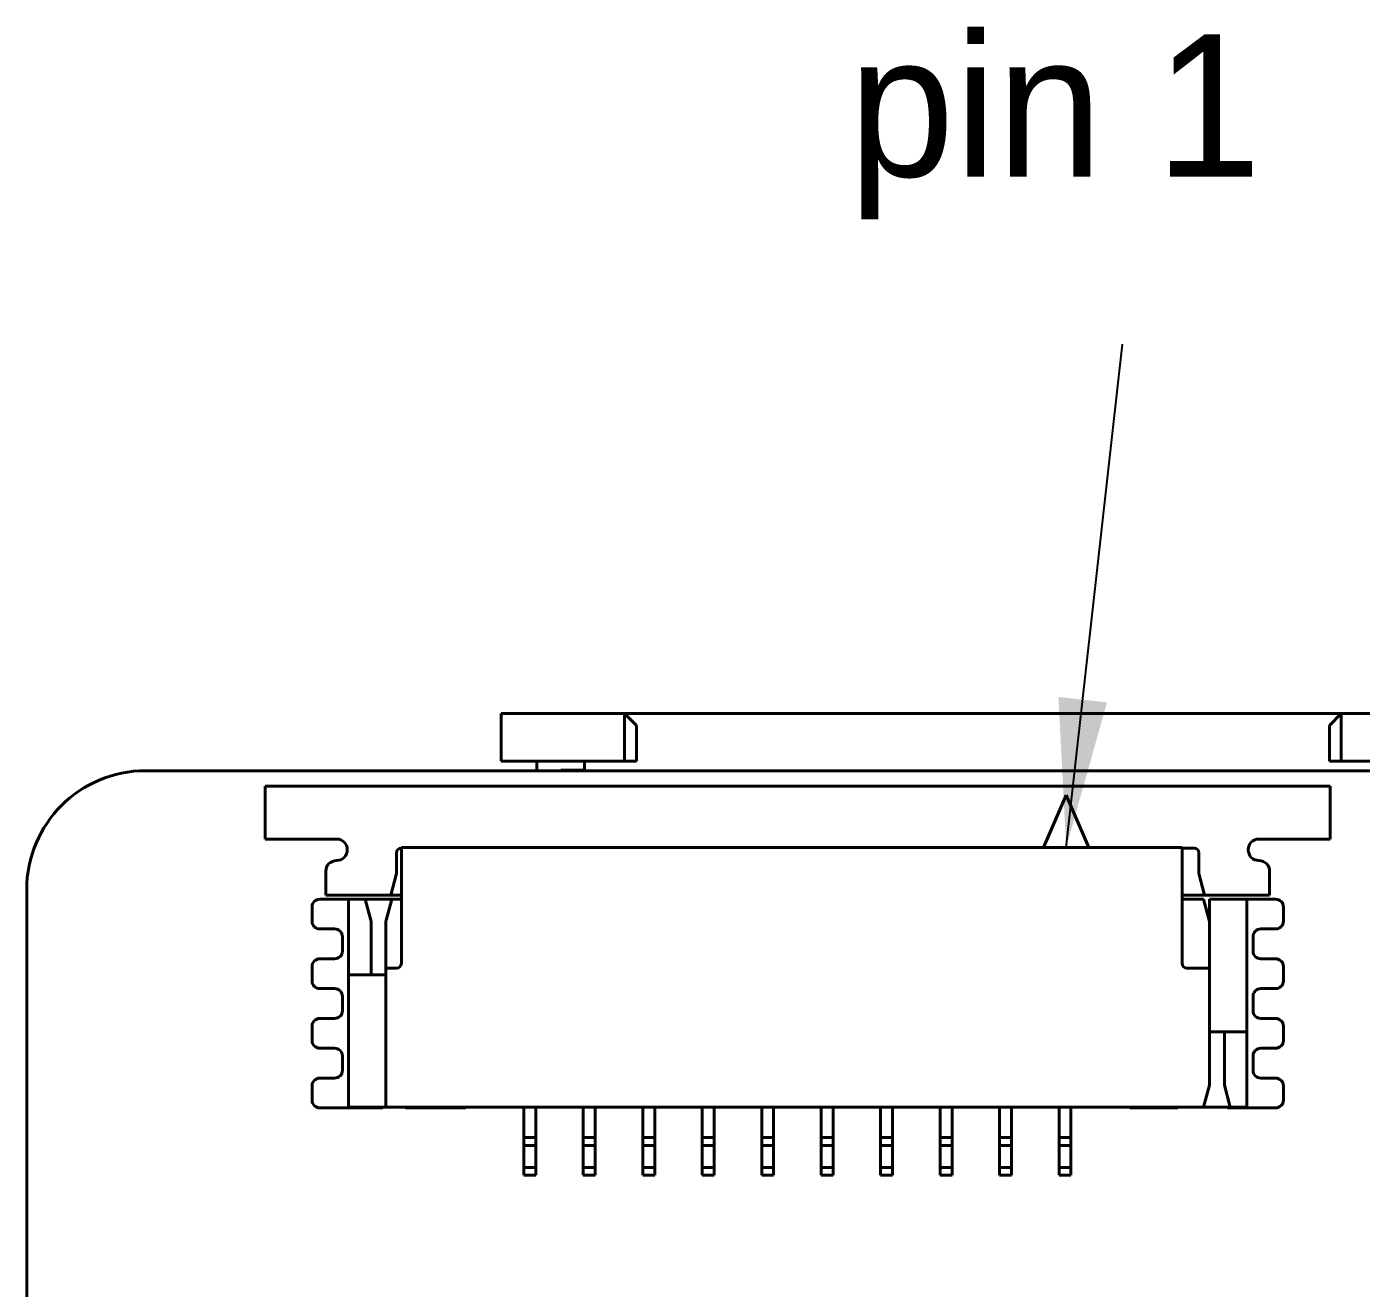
# Model space of a CAD drawing. Header units: millimetres. Extents: x 15 to 205, y 5 to 292.
# Drawn here: x 122.88 to 145.32, y 182.24 to 203.45 of the extents above; entities that cross this region are included whole.
import ezdxf

# ---------------------------------------------------------------- set-up
doc = ezdxf.new("R2010")
doc.units = ezdxf.units.MM
doc.layers.add('Annotations', color=7, linetype='Continuous')
doc.layers.add('Geometries', color=7, linetype='Continuous')
doc.dimstyles.new('ISO-25', dxfattribs={"dimtxt": 2.5, "dimasz": 2.5, "dimexe": 1.25, "dimexo": 0.625, "dimtad": 1, "dimtxsty": 'Standard', "dimcen": 2.5, "dimadec": 0, "dimazin": 0, "dimtfac": 1, "dimtmove": 0, "dimatfit": 3, "dimfxl": 1, "dimarcsym": 0})

msp = doc.modelspace()

# ---------------------------------------------------------------- linework, layer by layer
at = {"layer": 'Geometries', "linetype": 'Continuous', "lineweight": 40}
for p, q in [((130.86, 191.899), (132.935, 191.899)), ((130.86, 191.899), (130.86, 191.099)), ((132.935, 191.899), (144.985, 191.899)), ((132.935, 191.899), (133.135, 191.699)), ((132.935, 191.899), (132.935, 191.099)), ((144.985, 191.899), (144.785, 191.699)), ((144.985, 191.899), (147.06, 191.899)), ((144.985, 191.899), (144.985, 191.099)), ((133.135, 191.699), (133.135, 191.099)), ((144.785, 191.699), (144.785, 191.099)), ((130.86, 191.099), (131.46, 191.099)), ((131.46, 191.099), (131.46, 190.94)), ((131.46, 191.099), (132.26, 191.099)), ((132.26, 191.099), (132.26, 190.949)), ((132.26, 191.099), (132.935, 191.099)), ((133.135, 191.099), (132.935, 191.099)), ((144.985, 191.099), (144.785, 191.099)), ((144.985, 191.099), (145.66, 191.099)), ((124.88, 190.94), (131.46, 190.94)), ((131.46, 190.94), (131.86, 190.94)), ((132.26, 190.949), (131.86, 190.949)), ((131.86, 190.94), (131.86, 190.949)), ((131.86, 190.94), (146.06, 190.94)), ((144.8, 190.679), (126.89, 190.679)), ((126.89, 190.679), (126.89, 189.789)), ((144.8, 189.789), (144.8, 190.679)), ((140.36, 190.529), (139.98, 189.649)), ((140.74, 189.649), (140.36, 190.529)), ((126.89, 189.789), (128.09, 189.789)), ((129.18, 189.649), (139.98, 189.649)), ((129.18, 189.649), (129.18, 189.639)), ((139.98, 189.649), (140.74, 189.649)), ((140.74, 189.649), (142.31, 189.649)), ((142.31, 189.639), (142.31, 189.649)), ((143.6, 189.789), (144.8, 189.789)), ((129.1, 189.209), (129.1, 189.559)), ((129.18, 189.639), (129.18, 188.849)), ((142.31, 189.639), (142.51, 189.639)), ((142.31, 188.849), (142.31, 189.639)), ((142.59, 189.559), (142.59, 189.209)), ((127.91, 189.249), (127.91, 188.849)), ((129.004, 188.849), (129.1, 189.209)), ((142.59, 189.209), (142.686, 188.849)), ((143.78, 188.849), (143.78, 189.249)), ((122.88, 157.94), (122.88, 188.94)), ((128.29, 188.779), (127.808, 188.779)), ((127.91, 188.849), (129.004, 188.849)), ((128.29, 188.779), (128.29, 187.509)), ((128.29, 188.779), (128.57, 188.779)), ((129.02, 188.779), (128.57, 188.779)), ((128.57, 188.779), (128.67, 188.406)), ((128.92, 188.406), (129.02, 188.779)), ((129.004, 188.849), (129.18, 188.849)), ((129.02, 188.779), (129.18, 188.779)), ((129.18, 188.849), (129.18, 188.779)), ((129.18, 188.779), (129.18, 187.699)), ((142.686, 188.849), (142.31, 188.849)), ((142.31, 188.779), (142.31, 188.849)), ((142.31, 188.779), (142.67, 188.779)), ((142.31, 187.699), (142.31, 188.779)), ((142.77, 188.406), (142.67, 188.779)), ((142.686, 188.849), (143.78, 188.849)), ((142.77, 188.779), (143.4, 188.779)), ((142.77, 188.779), (142.77, 188.406)), ((143.882, 188.779), (143.4, 188.779)), ((143.4, 188.779), (143.4, 186.549)), ((127.678, 188.649), (127.678, 188.408)), ((144.012, 188.408), (144.012, 188.649)), ((128.67, 187.509), (128.67, 188.406)), ((128.92, 188.406), (128.92, 187.619)), ((142.77, 188.406), (142.77, 187.619)), ((127.808, 188.278), (128.058, 188.278)), ((128.188, 188.148), (128.188, 187.906)), ((143.502, 187.906), (143.502, 188.148)), ((143.632, 188.278), (143.882, 188.278)), ((127.678, 187.646), (127.678, 187.405)), ((128.058, 187.776), (127.808, 187.776)), ((143.882, 187.776), (143.632, 187.776)), ((144.012, 187.405), (144.012, 187.646)), ((128.29, 185.279), (128.29, 187.509)), ((128.29, 187.509), (128.67, 187.509)), ((128.92, 187.509), (128.67, 187.509)), ((128.92, 187.619), (129.1, 187.619)), ((128.92, 187.509), (128.92, 187.619)), ((128.92, 185.279), (128.92, 187.509)), ((142.39, 187.619), (142.77, 187.619)), ((142.77, 186.549), (142.77, 187.619)), ((127.808, 187.275), (128.058, 187.275)), ((143.632, 187.275), (143.882, 187.275)), ((128.188, 187.145), (128.188, 186.903)), ((143.502, 186.903), (143.502, 187.145)), ((128.058, 186.773), (127.808, 186.773)), ((143.882, 186.773), (143.632, 186.773)), ((127.678, 186.643), (127.678, 186.402)), ((142.77, 186.549), (143.02, 186.549)), ((142.77, 185.652), (142.77, 186.549)), ((143.02, 186.549), (143.4, 186.549)), ((143.02, 185.652), (143.02, 186.549)), ((143.4, 185.279), (143.4, 186.549)), ((144.012, 186.402), (144.012, 186.643)), ((127.808, 186.272), (128.058, 186.272)), ((128.188, 186.142), (128.188, 185.9)), ((143.502, 185.9), (143.502, 186.142)), ((143.632, 186.272), (143.882, 186.272)), ((127.678, 185.64), (127.678, 185.399)), ((128.058, 185.77), (127.808, 185.77)), ((142.77, 185.652), (142.67, 185.279)), ((143.12, 185.279), (143.02, 185.652)), ((143.882, 185.77), (143.632, 185.77)), ((144.012, 185.399), (144.012, 185.64)), ((127.808, 185.269), (128.67, 185.269)), ((128.67, 185.279), (128.29, 185.279)), ((128.67, 185.269), (128.67, 185.279)), ((128.868, 185.279), (128.67, 185.279)), ((128.868, 185.269), (128.67, 185.269)), ((128.868, 185.279), (128.868, 185.269)), ((128.92, 185.279), (128.868, 185.279)), ((128.92, 185.279), (129.25, 185.279)), ((129.25, 185.279), (129.25, 185.269)), ((129.25, 185.279), (130.26, 185.279)), ((130.26, 185.269), (129.25, 185.269)), ((130.26, 185.279), (130.26, 185.269)), ((130.26, 185.279), (131.24, 185.279)), ((131.24, 184.769), (131.24, 185.279)), ((131.24, 185.279), (131.44, 185.279)), ((131.44, 184.769), (131.44, 185.279)), ((131.44, 185.279), (132.24, 185.279)), ((132.24, 184.769), (132.24, 185.279)), ((132.24, 185.279), (132.44, 185.279)), ((132.44, 184.769), (132.44, 185.279)), ((132.44, 185.279), (133.24, 185.279)), ((133.24, 185.279), (133.44, 185.279)), ((133.24, 184.769), (133.24, 185.279)), ((133.44, 184.769), (133.44, 185.279)), ((133.44, 185.279), (134.24, 185.279)), ((134.24, 185.279), (134.44, 185.279)), ((134.24, 184.769), (134.24, 185.279)), ((134.44, 184.769), (134.44, 185.279)), ((134.44, 185.279), (135.24, 185.279)), ((135.24, 184.769), (135.24, 185.279)), ((135.24, 185.279), (135.44, 185.279)), ((135.44, 184.769), (135.44, 185.279)), ((135.44, 185.279), (136.24, 185.279)), ((136.24, 185.279), (136.44, 185.279)), ((136.24, 184.769), (136.24, 185.279)), ((136.44, 184.769), (136.44, 185.279)), ((136.44, 185.279), (137.24, 185.279)), ((137.24, 185.279), (137.44, 185.279)), ((137.24, 184.769), (137.24, 185.279)), ((137.44, 185.279), (138.24, 185.279)), ((137.44, 184.769), (137.44, 185.279)), ((138.24, 184.769), (138.24, 185.279)), ((138.24, 185.279), (138.44, 185.279)), ((138.44, 184.769), (138.44, 185.279)), ((138.44, 185.279), (139.24, 185.279)), ((139.24, 184.769), (139.24, 185.279)), ((139.24, 185.279), (139.44, 185.279)), ((139.44, 184.769), (139.44, 185.279)), ((139.44, 185.279), (140.24, 185.279)), ((140.24, 184.769), (140.24, 185.279)), ((140.24, 185.279), (140.44, 185.279)), ((140.44, 185.279), (141.43, 185.279)), ((140.44, 184.769), (140.44, 185.279)), ((141.43, 185.269), (141.43, 185.279)), ((141.43, 185.279), (142.24, 185.279)), ((141.43, 185.269), (142.24, 185.269)), ((142.24, 185.269), (142.24, 185.279)), ((142.24, 185.279), (142.67, 185.279)), ((143.069, 185.279), (142.67, 185.279)), ((143.12, 185.279), (143.069, 185.279)), ((143.069, 185.279), (143.072, 185.269)), ((143.072, 185.269), (143.882, 185.269)), ((143.4, 185.279), (143.12, 185.279)), ((131.24, 184.639), (131.24, 184.769)), ((131.44, 184.769), (131.24, 184.769)), ((131.44, 184.639), (131.44, 184.769)), ((132.24, 184.639), (132.24, 184.769)), ((132.44, 184.769), (132.24, 184.769)), ((132.44, 184.639), (132.44, 184.769)), ((133.24, 184.639), (133.24, 184.769)), ((133.44, 184.769), (133.24, 184.769)), ((133.44, 184.639), (133.44, 184.769)), ((134.24, 184.639), (134.24, 184.769)), ((134.44, 184.769), (134.24, 184.769)), ((134.44, 184.639), (134.44, 184.769)), ((135.24, 184.639), (135.24, 184.769)), ((135.44, 184.769), (135.24, 184.769)), ((135.44, 184.639), (135.44, 184.769)), ((136.24, 184.639), (136.24, 184.769)), ((136.44, 184.769), (136.24, 184.769)), ((136.44, 184.639), (136.44, 184.769)), ((137.24, 184.639), (137.24, 184.769)), ((137.44, 184.769), (137.24, 184.769)), ((137.44, 184.639), (137.44, 184.769)), ((138.24, 184.639), (138.24, 184.769)), ((138.44, 184.769), (138.24, 184.769)), ((138.44, 184.639), (138.44, 184.769)), ((139.24, 184.639), (139.24, 184.769)), ((139.44, 184.769), (139.24, 184.769)), ((139.44, 184.639), (139.44, 184.769)), ((140.24, 184.639), (140.24, 184.769)), ((140.44, 184.769), (140.24, 184.769)), ((140.44, 184.639), (140.44, 184.769)), ((131.44, 184.639), (131.24, 184.639)), ((131.24, 184.269), (131.24, 184.639)), ((131.44, 184.269), (131.44, 184.639)), ((132.24, 184.269), (132.24, 184.639)), ((132.44, 184.639), (132.24, 184.639)), ((132.44, 184.269), (132.44, 184.639)), ((133.44, 184.639), (133.24, 184.639)), ((133.24, 184.269), (133.24, 184.639)), ((133.44, 184.269), (133.44, 184.639)), ((134.24, 184.269), (134.24, 184.639)), ((134.44, 184.639), (134.24, 184.639)), ((134.44, 184.269), (134.44, 184.639)), ((135.24, 184.269), (135.24, 184.639)), ((135.44, 184.639), (135.24, 184.639)), ((135.44, 184.269), (135.44, 184.639)), ((136.24, 184.269), (136.24, 184.639)), ((136.44, 184.639), (136.24, 184.639)), ((136.44, 184.269), (136.44, 184.639)), ((137.24, 184.269), (137.24, 184.639)), ((137.44, 184.639), (137.24, 184.639)), ((137.44, 184.269), (137.44, 184.639)), ((138.24, 184.269), (138.24, 184.639)), ((138.44, 184.639), (138.24, 184.639)), ((138.44, 184.269), (138.44, 184.639)), ((139.24, 184.269), (139.24, 184.639)), ((139.44, 184.639), (139.24, 184.639)), ((139.44, 184.269), (139.44, 184.639)), ((140.24, 184.269), (140.24, 184.639)), ((140.44, 184.639), (140.24, 184.639)), ((140.44, 184.269), (140.44, 184.639)), ((131.24, 184.139), (131.24, 184.269)), ((131.44, 184.269), (131.24, 184.269)), ((131.44, 184.139), (131.44, 184.269)), ((132.24, 184.139), (132.24, 184.269)), ((132.44, 184.269), (132.24, 184.269)), ((132.44, 184.139), (132.44, 184.269)), ((133.44, 184.269), (133.24, 184.269)), ((133.24, 184.139), (133.24, 184.269)), ((133.44, 184.139), (133.44, 184.269)), ((134.24, 184.139), (134.24, 184.269)), ((134.44, 184.269), (134.24, 184.269)), ((134.44, 184.139), (134.44, 184.269)), ((135.24, 184.139), (135.24, 184.269)), ((135.44, 184.269), (135.24, 184.269)), ((135.44, 184.139), (135.44, 184.269)), ((136.24, 184.139), (136.24, 184.269)), ((136.44, 184.269), (136.24, 184.269)), ((136.44, 184.139), (136.44, 184.269)), ((137.24, 184.139), (137.24, 184.269)), ((137.44, 184.269), (137.24, 184.269)), ((137.44, 184.139), (137.44, 184.269)), ((138.44, 184.269), (138.24, 184.269)), ((138.24, 184.139), (138.24, 184.269)), ((138.44, 184.139), (138.44, 184.269)), ((139.44, 184.269), (139.24, 184.269)), ((139.24, 184.139), (139.24, 184.269)), ((139.44, 184.139), (139.44, 184.269)), ((140.24, 184.139), (140.24, 184.269)), ((140.44, 184.269), (140.24, 184.269)), ((140.44, 184.139), (140.44, 184.269)), ((131.44, 184.139), (131.24, 184.139)), ((132.44, 184.139), (132.24, 184.139)), ((133.44, 184.139), (133.24, 184.139)), ((134.44, 184.139), (134.24, 184.139)), ((135.44, 184.139), (135.24, 184.139)), ((136.44, 184.139), (136.24, 184.139)), ((137.44, 184.139), (137.24, 184.139)), ((138.44, 184.139), (138.24, 184.139)), ((139.44, 184.139), (139.24, 184.139)), ((140.44, 184.139), (140.24, 184.139))]:
    msp.add_line(p, q, dxfattribs=at)
for centre, radius, start, end in [((124.88, 188.94), 2, 90, 180), ((128.09, 189.609), 0.18, 270, 90), ((143.6, 189.609), 0.18, 90, 270), ((128.09, 189.249), 0.18, 90, 180), ((129.18, 189.559), 0.08, 90, 180), ((142.51, 189.559), 0.08, 0, 90), ((143.6, 189.249), 0.18, 0, 90), ((127.808, 188.649), 0.13, 90, 180), ((143.882, 188.649), 0.13, 0, 90), ((127.808, 188.408), 0.13, 180, 270), ((143.882, 188.408), 0.13, 270, 0), ((128.058, 188.148), 0.13, 0, 90), ((143.632, 188.148), 0.13, 90, 180), ((128.058, 187.906), 0.13, 270, 0), ((143.632, 187.906), 0.13, 180, 270), ((127.808, 187.646), 0.13, 90, 180), ((129.1, 187.699), 0.08, 270, 0), ((142.39, 187.699), 0.08, 180, 270), ((143.882, 187.646), 0.13, 0, 90), ((127.808, 187.405), 0.13, 180, 270), ((143.882, 187.405), 0.13, 270, 0), ((128.058, 187.145), 0.13, 0, 90), ((143.632, 187.145), 0.13, 90, 180), ((127.808, 186.643), 0.13, 90, 180), ((128.058, 186.903), 0.13, 270, 0), ((143.632, 186.903), 0.13, 180, 270), ((143.882, 186.643), 0.13, 0, 90), ((127.808, 186.402), 0.13, 180, 270), ((143.882, 186.402), 0.13, 270, 0), ((128.058, 186.142), 0.13, 0, 90), ((143.632, 186.142), 0.13, 90, 180), ((128.058, 185.9), 0.13, 270, 0), ((143.632, 185.9), 0.13, 180, 270), ((127.808, 185.64), 0.13, 90, 180), ((143.882, 185.64), 0.13, 0, 90), ((127.808, 185.399), 0.13, 180, 270), ((143.882, 185.399), 0.13, 270, 0)]:
    msp.add_arc(centre, radius, start, end, dxfattribs=at)

# ---------------------------------------------------------------- texts
at = {"layer": 'Annotations', "linetype": 'Continuous', "lineweight": 15, "insert": (136.702, 201.766), "char_height": 1.79438, "width": 84.66672, "attachment_point": 4}
msp.add_mtext('{\\fSF-Mono-Regular-Extended.ttf|b0|i0|c0|p0;\\H1.333333x;pin 1}', dxfattribs=at)

# ---------------------------------------------------------------- leaders
at = {"layer": 'Annotations', "linetype": 'Continuous', "lineweight": 15}
msp.add_leader([(140.36, 189.649), (141.306, 198.112)], dimstyle='ISO-25', dxfattribs=at)

doc.saveas('drawing.dxf')
